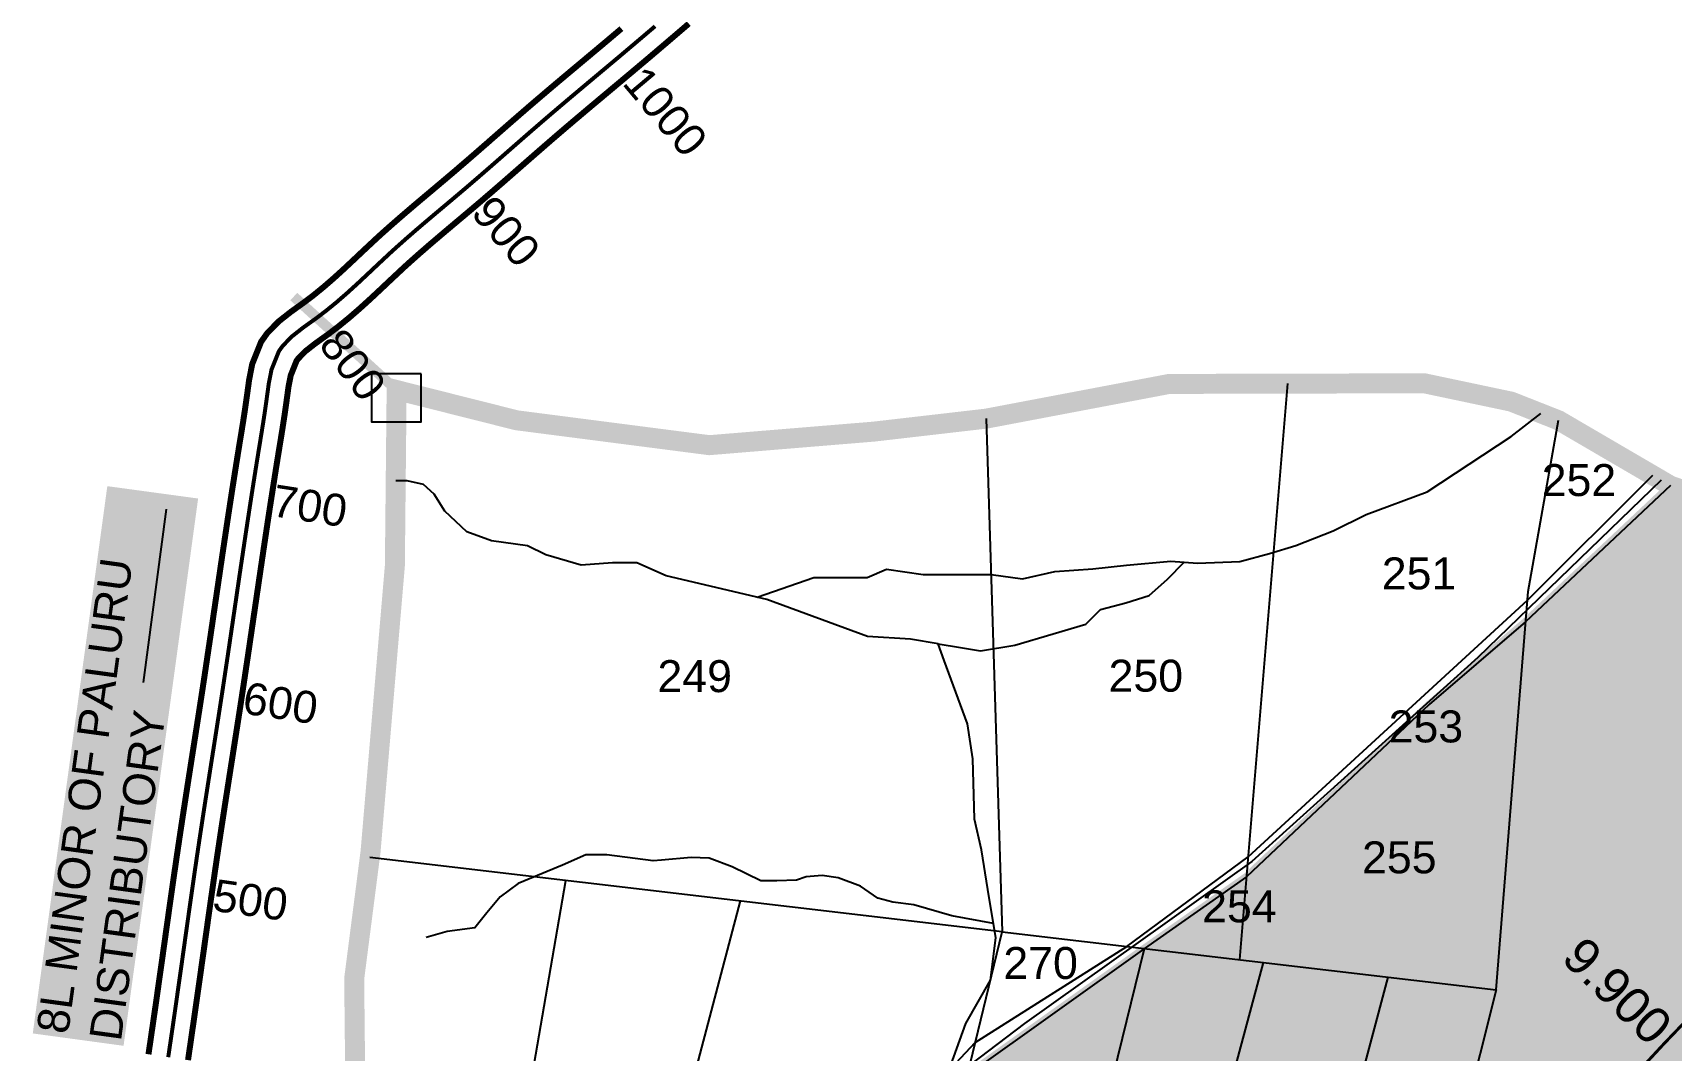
# Model space of a CAD drawing. Header units: inches. Extents: x 201585 to 225365, y 1598878 to 1613111.
# Drawn here: x 206172 to 206992, y 1605895 to 1606405 of the extents above; entities that cross this region are included whole.
import ezdxf
from ezdxf.enums import TextEntityAlignment as Align

# ---------------------------------------------------------------- set-up
doc = ezdxf.new("R2010")
doc.units = ezdxf.units.IN
doc.header["$LTSCALE"] = 15
doc.header["$MEASUREMENT"] = 0
doc.linetypes.add('DASHED2', pattern=[0.375, 0.25, -0.125])
doc.linetypes.add('HIDDEN2', pattern=[0.1875, 0.125, -0.0625])
for name, color, linetype in [('CANAL1', 7, 'Continuous'), ('CHANAGE', 1, 'Continuous'), ('CSMark', 72, 'Continuous'), ('PAPER SIZE', 5, 'Continuous'), ('PLOT', 7, 'Continuous'), ('PLOTS NO', 7, 'Continuous'), ('ROAD', 1, 'Continuous'), ('STREAM', 4, 'Continuous'), ('STRUCTURE', 5, 'Continuous'), ('VILLAGE BOUNDARY STONES', 1, 'Continuous'), ('VILLAGE BOUNDRY', 5, 'Continuous'), ('WUA13', 3, 'Continuous')]:
    doc.layers.add(name, color=color, linetype=linetype)
doc.styles.get("Standard").update_dxf_attribs({"font": 'arial.ttf'})
doc.dimstyles.get("Standard").update_dxf_attribs({"dimtxt": 0.18, "dimasz": 0.18, "dimexe": 0.18, "dimexo": 0.0625, "dimgap": 0.09, "dimtad": 0, "dimtih": 1, "dimtoh": 1, "dimdec": 4, "dimzin": 0, "dimdsep": 46, "dimtxsty": 'Standard', "dimcen": 0.09, "dimadec": 0, "dimazin": 0, "dimtfac": 1, "dimtdec": 4, "dimtofl": 0, "dimtmove": 0, "dimatfit": 3, "dimfxl": 1, "dimtolj": 1, "dimtzin": 0, "dimarcsym": 0})

msp = doc.modelspace()

# ---------------------------------------------------------------- hatches: boundary and pattern name
at = {"layer": 'PLOTS NO', "true_color": 0xa953a0}
h = msp.add_hatch(dxfattribs=at)
h.set_pattern_fill('ANSI31', color=215)
h.set_pattern_definition([(45, (0, 0), (-0.088388347648, 0.088388347648), [])])
h.paths.add_polyline_path([(206374.52, 1605556.62), (206373.32, 1605592.21), (206381.76, 1605600.97), (206378.06, 1605621.9), (206460.95, 1605694.28), (206578.41, 1605816.63), (206639.66, 1605883), (206728.34, 1605946.34), (206779.3, 1605982.19), (206870.83, 1606068.48), (206919.05, 1606109.94), (206991.53, 1606178.11), (207161.91, 1606118.08), (207193.8, 1606115.28), (207204.61, 1606192.44), (207224.33, 1606303.27), (207250.59, 1606440.98), (207253.79, 1606458.33), (207283.44, 1606647.08), (207289.99, 1606806.14), (207391.08, 1606805.4), (207440.29, 1606809.42), (207556.89, 1606901.81), (207615.61, 1606885.68), (207622.75, 1606857.08), (207607.52, 1606760.11), (207605.09, 1606750.02), (207718.76, 1606843.43), (208078.58, 1606801.63), (208074.54, 1606745.1), (208192.52, 1606748), (208189.83, 1606725.43), (208456.37, 1606687.9), (208454.26, 1606672.98), (208410.55, 1606519.06), (208366.58, 1606429.64), (208351.73, 1606427.3), (208284.03, 1606405.06), (208280.75, 1606380.79), (208262.43, 1606245.25), (208246.67, 1606128.63), (207964.01, 1606145.82), (208004.34, 1606092.44), (207987.57, 1606001.82), (207956.88, 1605821.69), (207911.61, 1605829.39), (207829.23, 1605817.3), (207649.54, 1605837.52), (207622.95, 1605835.71), (207561.1, 1605563.68), (207429.1, 1605570.38), (207439.3, 1605627.75), (207370.62, 1605697.7), (207354.74, 1605706.39), (207376.18, 1605784.71), (207319.76, 1605792.09), (207227.71, 1605336.14), (207150.75, 1605345.92), (207029.05, 1605370.93), (206990.7, 1605392.15), (206961.22, 1605407.73), (206897.19, 1605411.67), (206846.99, 1605420.37), (206721.12, 1605454.54), (206601.03, 1605498.47), (206513.68, 1605521.14)])

# ---------------------------------------------------------------- linework, layer by layer
at = {"layer": 'CANAL1', "color": 200, "linetype": 'ByBlock', "ltscale": 40, "const_width": 3}
for points in [[(206229.73, 1605893.36), (206230.72, 1605900.1), (206231.7, 1605906.84), (206232.68, 1605913.57), (206233.65, 1605920.31), (206234.55, 1605926.66), (206235.56, 1605933.8), (206236.52, 1605940.54), (206237.46, 1605947.29), (206238.41, 1605954.04), (206239.36, 1605960.79), (206240.31, 1605967.55), (206241.27, 1605974.31), (206242.24, 1605981.08), (206243.22, 1605987.84), (206244.21, 1605994.61), (206245.15, 1606000.97), (206246.23, 1606008.14), (206247.26, 1606014.9), (206248.3, 1606021.65), (206249.35, 1606028.4), (206250.4, 1606035.14), (206251.45, 1606041.88), (206252.51, 1606048.62), (206253.56, 1606055.36), (206254.61, 1606062.08), (206255.65, 1606068.8), (206256.62, 1606075.12), (206257.7, 1606082.24), (206258.7, 1606088.97), (206259.7, 1606095.7), (206260.7, 1606102.43), (206261.69, 1606109.16), (206262.67, 1606115.9), (206263.66, 1606122.64), (206264.65, 1606129.38), (206265.64, 1606136.13), (206266.63, 1606142.88), (206267.64, 1606149.64), (206268.65, 1606156.41), (206269.67, 1606163.17), (206270.7, 1606169.95), (206271.33, 1606174.05), (206272.81, 1606183.5), (206273.88, 1606190.27), (206275.26, 1606198.81), (206276.06, 1606203.67), (206277.13, 1606210.3), (206278.14, 1606216.94), (206279.04, 1606223.29), (206280.09, 1606230.98), (206281.66, 1606239.02), (206286.15, 1606250.22), (206289.22, 1606254.54), (206294.91, 1606260.35), (206301.05, 1606265.18), (206307.78, 1606270.01), (206312.22, 1606273.37), (206317.32, 1606277.53), (206322.29, 1606281.84), (206327.18, 1606286.28), (206332.05, 1606290.84), (206336.96, 1606295.48), (206344.41, 1606302.43), (206347.04, 1606304.82), (206352.2, 1606309.4), (206357.41, 1606313.93), (206362.65, 1606318.41), (206367.9, 1606322.84), (206373.14, 1606327.25), (206378.35, 1606331.64), (206382.61, 1606335.25), (206388.66, 1606340.45), (206393.78, 1606344.89), (206398.9, 1606349.36), (206404.02, 1606353.85), (206409.15, 1606358.35), (206414.3, 1606362.84), (206420.3, 1606368.04), (206424.69, 1606371.8), (206429.91, 1606376.25), (206435.14, 1606380.67), (206440.38, 1606385.07), (206445.61, 1606389.45), (206450.84, 1606393.83), (206458.62, 1606400.35), (206461.26, 1606402.58), (206466.45, 1606406.97)], [(206249.52, 1605890.44), (206250.51, 1605897.2), (206251.49, 1605903.95), (206252.47, 1605910.72), (206253.44, 1605917.47), (206254.35, 1605923.83), (206255.37, 1605930.99), (206256.32, 1605937.75), (206257.27, 1605944.51), (206258.22, 1605951.26), (206259.17, 1605958.01), (206260.12, 1605964.76), (206261.07, 1605971.49), (206262.04, 1605978.23), (206263.01, 1605984.96), (206263.99, 1605991.69), (206264.93, 1605998.02), (206266, 1606005.14), (206267.03, 1606011.87), (206268.06, 1606018.59), (206269.11, 1606025.33), (206270.16, 1606032.06), (206271.21, 1606038.79), (206272.27, 1606045.53), (206273.32, 1606052.27), (206274.37, 1606059.01), (206275.42, 1606065.76), (206276.39, 1606072.1), (206277.47, 1606079.26), (206278.48, 1606086.01), (206279.49, 1606092.76), (206280.48, 1606099.51), (206281.47, 1606106.25), (206282.46, 1606113), (206283.45, 1606119.74), (206284.44, 1606126.48), (206285.43, 1606133.22), (206286.42, 1606139.96), (206287.42, 1606146.7), (206288.43, 1606153.44), (206289.44, 1606160.18), (206290.47, 1606166.92), (206291.1, 1606170.98), (206292.57, 1606180.39), (206293.63, 1606187.11), (206295, 1606195.6), (206295.8, 1606200.47), (206296.88, 1606207.19), (206297.93, 1606214.03), (206298.85, 1606220.54), (206299.83, 1606227.7), (206300.93, 1606233.33), (206303.83, 1606240.58), (206304.61, 1606241.67), (206308.29, 1606245.43), (206313.07, 1606249.18), (206319.66, 1606253.91), (206324.58, 1606257.64), (206330.2, 1606262.22), (206335.57, 1606266.88), (206340.73, 1606271.57), (206345.75, 1606276.26), (206350.66, 1606280.9), (206357.96, 1606287.72), (206360.41, 1606289.94), (206365.4, 1606294.38), (206370.46, 1606298.78), (206375.6, 1606303.16), (206380.79, 1606307.55), (206386.01, 1606311.94), (206391.26, 1606316.36), (206395.6, 1606320.04), (206401.73, 1606325.31), (206406.91, 1606329.81), (206412.07, 1606334.31), (206417.2, 1606338.81), (206422.32, 1606343.29), (206427.43, 1606347.75), (206433.36, 1606352.89), (206437.68, 1606356.6), (206442.85, 1606360.99), (206448.03, 1606365.37), (206453.24, 1606369.75), (206458.46, 1606374.12), (206463.68, 1606378.5), (206471.49, 1606385.05), (206474.15, 1606387.29), (206479.38, 1606391.7), (206484.59, 1606396.13), (206489.79, 1606400.56), (206494.99, 1606405.01), (206500.17, 1606409.46)]]:
    msp.add_lwpolyline(points, dxfattribs=at)
at = {"layer": 'CANAL1', "color": 1, "linetype": 'HIDDEN2', "ltscale": 30, "const_width": 2}
msp.add_lwpolyline([(206239.62, 1605891.9), (206240.61, 1605898.65), (206241.6, 1605905.4), (206242.58, 1605912.14), (206243.55, 1605918.89), (206244.45, 1605925.25), (206245.47, 1605932.39), (206246.42, 1605939.14), (206247.37, 1605945.9), (206248.31, 1605952.65), (206249.26, 1605959.4), (206250.22, 1605966.15), (206251.17, 1605972.9), (206252.14, 1605979.65), (206253.11, 1605986.4), (206254.1, 1605993.15), (206255.04, 1605999.49), (206256.12, 1606006.64), (206257.14, 1606013.38), (206258.18, 1606020.12), (206259.23, 1606026.86), (206260.28, 1606033.6), (206261.33, 1606040.34), (206262.39, 1606047.07), (206263.44, 1606053.81), (206264.49, 1606060.55), (206265.53, 1606067.28), (206266.5, 1606073.61), (206267.58, 1606080.75), (206268.59, 1606087.49), (206269.6, 1606094.23), (206270.59, 1606100.97), (206271.58, 1606107.71), (206272.57, 1606114.45), (206273.56, 1606121.19), (206274.54, 1606127.93), (206275.53, 1606134.68), (206276.53, 1606141.42), (206277.53, 1606148.17), (206278.54, 1606154.92), (206279.56, 1606161.68), (206280.59, 1606168.43), (206281.21, 1606172.51), (206282.69, 1606181.95), (206283.76, 1606188.69), (206285.13, 1606197.21), (206285.93, 1606202.07), (206287, 1606208.74), (206288.04, 1606215.48), (206288.94, 1606221.91), (206289.96, 1606229.34), (206291.3, 1606236.17), (206294.99, 1606245.4), (206296.91, 1606248.11), (206301.6, 1606252.89), (206307.06, 1606257.18), (206313.72, 1606261.96), (206318.4, 1606265.51), (206323.76, 1606269.87), (206328.93, 1606274.36), (206333.96, 1606278.93), (206338.9, 1606283.55), (206343.81, 1606288.19), (206351.18, 1606295.07), (206353.73, 1606297.38), (206358.8, 1606301.89), (206363.94, 1606306.36), (206369.12, 1606310.78), (206374.34, 1606315.19), (206379.58, 1606319.59), (206384.81, 1606324), (206389.11, 1606327.65), (206395.19, 1606332.88), (206400.35, 1606337.35), (206405.48, 1606341.84), (206410.61, 1606346.33), (206415.73, 1606350.82), (206420.87, 1606355.3), (206426.83, 1606360.46), (206431.19, 1606364.2), (206436.38, 1606368.62), (206441.59, 1606373.02), (206446.81, 1606377.41), (206452.03, 1606381.79), (206457.26, 1606386.17), (206465.05, 1606392.7), (206467.71, 1606394.94), (206472.91, 1606399.34), (206478.11, 1606403.75), (206483.3, 1606408.17)], dxfattribs=at)
at = {"layer": 'CANAL1', "color": 200, "const_width": 1.5}
msp.add_lwpolyline([(206939.47, 1605845.91), (206988.21, 1605898.56), (207022.53, 1605934.34)], dxfattribs=at)
at = {"layer": 'CHANAGE'}
for p in [(206465.43, 1606393.02), (206389.48, 1606327.97), (206314.14, 1606262.27), (206281.23, 1606172.59), (206266.51, 1606073.68), (206251.45, 1605974.82)]:
    msp.add_point(p, dxfattribs=at)
at = {"layer": 'PLOT'}
for points in [[(206799.88, 1606229.2), (206775.85, 1605940.75)], [(206649.08, 1606211.68), (206657.06, 1605954.73), (206340.52, 1605991.97)], [(206657.06, 1605954.73), (206904.22, 1605925.65), (206920.27, 1606125.07), (206935.51, 1606210.84)], [(206376.61, 1605630.13), (206456.09, 1605698.57), (206643.59, 1605899.22), (206719.5, 1605947.38), (206780.15, 1605992.31), (206919.93, 1606120.78), (206982.69, 1606183.28)], [(206991.53, 1606178.11), (206919.05, 1606109.94), (206870.83, 1606068.48), (206779.3, 1605982.19), (206728.34, 1605946.34), (206639.66, 1605883), (206578.41, 1605816.63), (206460.95, 1605694.28), (206378.06, 1605621.9)], [(206397.88, 1605744.12), (206438.62, 1605980.43)], [(206525.92, 1605970.16), (206458.78, 1605715.68)], [(206334.41, 1605766.58), (206367.31, 1605759.54), (206397.88, 1605744.12), (206458.78, 1605715.68), (206455.62, 1605695.59), (206586.38, 1605663.38), (206657.06, 1605954.73)], [(206617.43, 1605494.7), (206728.34, 1605946.34)], [(206787.69, 1605939.36), (206664.99, 1605482.58)], [(206726.38, 1605466.93), (206850.15, 1605932.01)], [(206904.22, 1605925.65), (206888.17, 1605861.25), (207209.86, 1605825.84), (207206.29, 1605806.93), (207376.18, 1605784.71), (207354.74, 1605706.39), (207370.62, 1605697.7), (207286.53, 1605297.07)]]:
    msp.add_lwpolyline(points, dxfattribs=at)
at = {"layer": 'ROAD'}
msp.add_lwpolyline([(206986.89, 1606180.82), (206895.08, 1606092.13), (206781.99, 1605989.97), (206668.16, 1605908.75), (206632.19, 1605881.39), (206575.56, 1605819.6), (206457.36, 1605695.16), (206377.46, 1605625.34)], dxfattribs=at)
at = {"layer": 'STREAM'}
for points in [[(206534.41, 1606122.3), (206562.72, 1606132.13), (206578.29, 1606132.14), (206589.44, 1606132.15), (206599.11, 1606136.37), (206617.41, 1606133.65), (206634.87, 1606133.67), (206651.5, 1606133.69), (206667.27, 1606131.39), (206683.46, 1606135.19), (206702.36, 1606136.48), (206719.22, 1606138.37), (206741.52, 1606140.32), (206754.79, 1606139.26), (206776.01, 1606140.05), (206790.83, 1606144.06), (206804.05, 1606148.08), (206822.73, 1606155.43), (206839.28, 1606163.71), (206869.8, 1606175.01), (206911.72, 1606202.78), (206926.68, 1606214.32)], [(206623.19, 1605865.15), (206638.83, 1605908.72), (206651.18, 1605930.51), (206653.9, 1605951.6), (206649.89, 1605975.79), (206646.61, 1605995.66), (206643.26, 1606011.09), (206642.42, 1606041.35), (206639.76, 1606058.81), (206628.07, 1606090.49), (206624.98, 1606098.88), (206611.14, 1606101.2), (206589.66, 1606102.57), (206539.25, 1606121.17), (206488.8, 1606132.96), (206474.18, 1606139.43), (206461.93, 1606139.42), (206446.26, 1606138.27), (206428.54, 1606143.53), (206419.44, 1606147.93), (206401.39, 1606150.51), (206389.05, 1606154.91), (206378, 1606165.4), (206372.66, 1606173.83), (206367.46, 1606178.62), (206359.28, 1606180.56), (206353.49, 1606180.56)], [(206624.98, 1606098.88), (206636.22, 1606096.99), (206646.22, 1606095.31), (206663.38, 1606098.22), (206682.54, 1606103.88), (206698.83, 1606108.8), (206706.17, 1606116.1), (206718.88, 1606119.48), (206730.55, 1606123.07), (206739.74, 1606131.3), (206748.16, 1606139.79)], [(206652.69, 1605958.91), (206631.81, 1605962.71), (206612.78, 1605968.15), (206602.31, 1605969.55), (206594.75, 1605971.56), (206586.04, 1605977.61), (206574.92, 1605981.71), (206566.88, 1605982.95), (206559, 1605982.25), (206554.03, 1605980.5), (206544.21, 1605980.16), (206536.16, 1605980.15), (206521.95, 1605987.23), (206510.3, 1605991.64), (206501.31, 1605991.9), (206486.53, 1605990.55), (206482.36, 1605990.17), (206473.36, 1605991.34), (206459.19, 1605993.18), (206448.6, 1605993.17), (206437.03, 1605988.01), (206414.82, 1605978.91), (206405.77, 1605972.15), (206399.16, 1605964.11), (206393.09, 1605956.71), (206379.19, 1605954.9), (206368.7, 1605951.87)]]:
    msp.add_lwpolyline(points, dxfattribs=at)
at = {"layer": 'VILLAGE BOUNDARY STONES'}
msp.add_lwpolyline([(206366.27, 1606234.17), (206341.28, 1606234.15), (206341.31, 1606210.03), (206366.29, 1606210.06)], close=True, dxfattribs=at)
at = {"layer": 'VILLAGE BOUNDRY', "linetype": 'DASHED2', "ltscale": 8, "const_width": 10}
msp.add_lwpolyline([(207253.3, 1606455.19), (207224.33, 1606303.27), (207204.61, 1606192.44), (207193.8, 1606115.28), (207161.91, 1606118.08), (206991.53, 1606178.11), (206935.51, 1606210.84), (206911.83, 1606220.19), (206868.34, 1606229.37), (206740.62, 1606229.05), (206649.08, 1606211.68), (206592.77, 1606205.17), (206510.46, 1606198.38), (206414.05, 1606210.84), (206353.94, 1606225.98), (206353.06, 1606138), (206340.89, 1605994.83), (206332.7, 1605931.22), (206334.41, 1605766.58), (206333.82, 1605701.84), (206367.96, 1605679.12), (206381.76, 1605600.97), (206373.32, 1605592.21), (206374.64, 1605553.02)], dxfattribs=at)
at = {"layer": 'VILLAGE BOUNDRY', "const_width": 5.13}
msp.add_lwpolyline([(206353.94, 1606225.98), (206302.45, 1606272.79)], dxfattribs=at)
at = {"layer": 'WUA13', "color": 17, "const_width": 4}
msp.add_lwpolyline([(206374.52, 1605556.62), (206373.32, 1605592.21), (206381.76, 1605600.97), (206378.06, 1605621.9), (206460.95, 1605694.28), (206578.41, 1605816.63), (206639.66, 1605883), (206728.34, 1605946.34), (206779.3, 1605982.19), (206870.83, 1606068.48), (206919.05, 1606109.94), (206991.53, 1606178.11), (207161.91, 1606118.08), (207193.8, 1606115.28), (207204.61, 1606192.44), (207224.33, 1606303.27), (207250.59, 1606440.98)], dxfattribs=at)

# ---------------------------------------------------------------- texts
at = {"layer": 'CHANAGE'}
for s, rotation, p in [('1000', 310.10017, (206472.51, 1606384.6)), ('900', 310.65945, (206396.65, 1606319.62)), ('800', 307.16354, (206320.78, 1606253.51)), ('700', 351.12589, (206292.09, 1606170.89)), ('600', 351.38563, (206277.39, 1606072.03)), ('500', 351.86142, (206262.34, 1605973.26))]:
    msp.add_text(s, height=16, rotation=rotation, dxfattribs=at).set_placement(p, align=Align.MIDDLE_LEFT)
at = {"layer": 'CSMark', "color": 1}
msp.add_text('9.900', height=18, rotation=315.7011, dxfattribs=at).set_placement((206942.52, 1605947.1), align=Align.MIDDLE_LEFT)
at = {"layer": 'PLOTS NO'}
for s, p in [('252', (206927.08, 1606172.9)), ('251', (206847.04, 1606126.17)), ('249', (206484.5, 1606074.72)), ('250', (206710.29, 1606074.94)), ('253', (206850.46, 1606049.53)), ('255', (206837.17, 1605983.98)), ('254', (206757.12, 1605959.46)), ('270', (206657.63, 1605931.07))]:
    msp.add_text(s, height=16, dxfattribs=at).set_placement(p)
at = {"layer": 'STRUCTURE', "color": 5, "insert": (206173.62, 1605905.16), "char_height": 16, "width": 273.3966, "attachment_point": 1, "rotation": 82.24741, "bg_fill": 1, "box_fill_scale": 1.1, "bg_fill_color": 7, "bg_fill_true_color": 16777215, "bg_fill_transparency": 0}
msp.add_mtext('{\\C1;8L MINOR OF PALURU DISTRIBUTORY}', dxfattribs=at)

# ---------------------------------------------------------------- leaders
at = {"layer": 'PAPER SIZE', "color": 1}
msp.add_leader([(206238.51, 1606166.41), (206227.08, 1606079.55)], dimstyle='Standard', override={"dimasz": 40, "dimgap": 0.09, "dimtad": 0, "dimtfill": 2, "dimtfillclr": 5}, dxfattribs=at)

doc.saveas('drawing.dxf')
